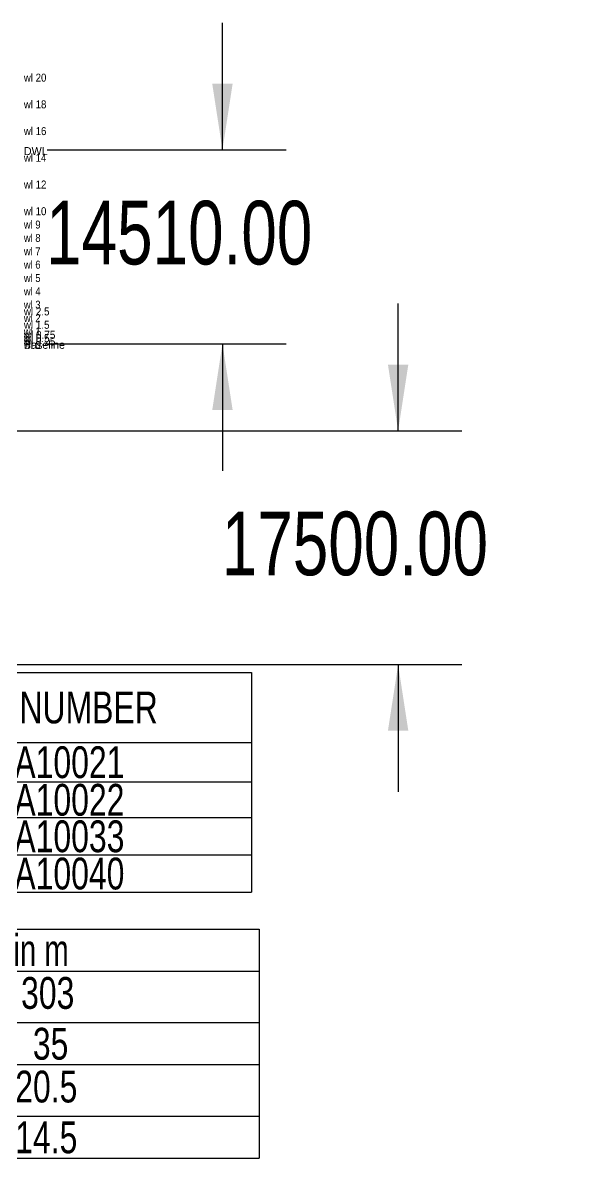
# Model space of a CAD drawing. Header units: millimetres. Extents: x -190954 to 154095, y 101 to 64253.
# Drawn here: x 264.9 to 292.9, y 100.5 to 157.2 of the extents above; entities that cross this region are included whole.
import ezdxf

# ---------------------------------------------------------------- set-up
doc = ezdxf.new("R2010")
doc.units = ezdxf.units.MM
doc.layers.add('GRID', color=179, linetype='Continuous')
doc.layers.add('WL20', color=179, linetype='Continuous')
doc.styles.add('SLDTEXTSTYLE0', font='TXT', dxfattribs={"width": 0.75})
doc.styles.add('SLDTEXTSTYLE1', font='TXT', dxfattribs={"width": 0.6875})
doc.styles.add('SLDTEXTSTYLE2', font='TXT', dxfattribs={"width": 0.875})
doc.styles.add('SLDTEXTSTYLE3', font='TXT', dxfattribs={"width": 0.928571})
doc.styles.add('SLDTEXTSTYLE4', font='TXT', dxfattribs={"width": 0.916667})
doc.styles.add('SLDTEXTSTYLE5', font='TXT', dxfattribs={"width": 0.9})
doc.styles.add('SLDTEXTSTYLE6', font='TXT')
doc.dimstyles.new('SLDDIMSTYLE1', dxfattribs={"dimtxt": 3.175, "dimasz": 3.302, "dimexe": 0, "dimexo": 0.0625, "dimgap": 0.79375, "dimtad": 0, "dimtih": 1, "dimtoh": 1, "dimlfac": 1500, "dimrnd": 1e-09, "dimzin": 4, "dimdsep": 46, "dimtxsty": 'SLDTEXTSTYLE0', "dimsah": 1, "dimcen": 0.09, "dimadec": 0, "dimazin": 1, "dimtfac": 1, "dimtmove": 0, "dimatfit": 0, "dimfxl": 0, "dimfrac": 2, "dimtolj": 1, "dimtzin": 12, "dimarcsym": 0})

# ---------------------------------------------------------------- blocks, each defined once
blk = doc.blocks.new('SW_TABLEANNOTATION_0')
at = {"layer": 'WL20', "color": 0}
for p, q in [((0, 0), (0, -3.495)), ((0, 0), (21.921, 0)), ((21.921, 0), (21.921, -3.495)), ((21.921, 0), (40.058, 0)), ((40.058, 0), (40.058, -3.495)), ((0, -3.495), (0, -5.463)), ((0, -3.495), (21.921, -3.495)), ((21.921, -3.495), (21.921, -5.463)), ((21.921, -3.495), (40.058, -3.495)), ((40.058, -3.495), (40.058, -5.463)), ((0, -5.463), (0, -7.247)), ((0, -5.463), (21.921, -5.463)), ((21.921, -5.463), (21.921, -7.247)), ((21.921, -5.463), (40.058, -5.463)), ((40.058, -5.463), (40.058, -7.247)), ((0, -7.247), (0, -9.106)), ((0, -7.247), (21.921, -7.247)), ((21.921, -7.247), (21.921, -9.106)), ((21.921, -7.247), (40.058, -7.247)), ((40.058, -7.247), (40.058, -9.106)), ((0, -9.106), (0, -10.965)), ((0, -9.106), (21.921, -9.106)), ((21.921, -9.106), (21.921, -10.965)), ((21.921, -9.106), (40.058, -9.106)), ((40.058, -9.106), (40.058, -10.965)), ((0, -10.965), (21.921, -10.965)), ((21.921, -10.965), (40.058, -10.965))]:
    blk.add_line(p, q, dxfattribs=at)
at = {"layer": 'WL20', "color": 0, "char_height": 1.5875, "attachment_point": 1, "style": 'SLDTEXTSTYLE0'}
for s, insert in [('NAME', (7.853, -0.959)), ('ROLL NUMBER', (23.89, -0.959)), ('K MANISH RAMANA', (0.971, -3.691)), ('23NA10021', (25.317, -3.691)), ('L MUKESH VARDHAN', (0.53, -5.567)), ('23NA10022', (25.317, -5.567)), ('23NA10033', (25.317, -7.388)), ('P THARUN KUMAR', (1.957, -7.388)), ('SANJAY KRISHNA S', (1.509, -9.247)), ('23NA10040', (25.317, -9.247))]:
    blk.add_mtext(s, dxfattribs=dict(at, insert=insert))
blk = doc.blocks.new('SW_TABLEANNOTATION_1')
at = {"layer": 'WL20', "color": 0}
for p, q in [((0, 0), (0, -2.091)), ((0, 0), (20.242, 0)), ((20.242, 0), (20.242, -2.091)), ((20.242, 0), (40.484, 0)), ((40.484, 0), (40.484, -2.091)), ((0, -2.091), (0, -4.667)), ((0, -2.091), (20.242, -2.091)), ((20.242, -2.091), (20.242, -4.667)), ((20.242, -2.091), (40.484, -2.091)), ((40.484, -2.091), (40.484, -4.667)), ((0, -4.667), (0, -6.764)), ((0, -4.667), (20.242, -4.667)), ((20.242, -4.667), (20.242, -6.764)), ((20.242, -4.667), (40.484, -4.667)), ((40.484, -4.667), (40.484, -6.764)), ((0, -6.764), (0, -9.34)), ((0, -6.764), (20.242, -6.764)), ((20.242, -6.764), (20.242, -9.34)), ((20.242, -6.764), (40.484, -6.764)), ((40.484, -6.764), (40.484, -9.34)), ((0, -9.34), (0, -11.437)), ((0, -9.34), (20.242, -9.34)), ((20.242, -9.34), (20.242, -11.437)), ((20.242, -9.34), (40.484, -9.34)), ((40.484, -9.34), (40.484, -11.437)), ((0, -11.437), (20.242, -11.437)), ((20.242, -11.437), (40.484, -11.437))]:
    blk.add_line(p, q, dxfattribs=at)
at = {"layer": 'WL20', "color": 0, "char_height": 1.5875, "attachment_point": 1}
for s, insert, style in [('DIMENSION', (4.299, -0.257), 'SLDTEXTSTYLE0'), ('in m', (28.221, -0.257), 'SLDTEXTSTYLE1'), ('Length', (6.583, -2.391), 'SLDTEXTSTYLE0'), ('303', (28.603, -2.391), 'SLDTEXTSTYLE0'), ('Breadth', (6.055, -4.927), 'SLDTEXTSTYLE0'), ('35', (29.19, -4.927), 'SLDTEXTSTYLE0'), ('Depth', (6.919, -7.064), 'SLDTEXTSTYLE0'), ('20.5', (28.311, -7.064), 'SLDTEXTSTYLE0'), ('Draft', (7.6, -9.6), 'SLDTEXTSTYLE0'), ('14.5', (28.311, -9.6), 'SLDTEXTSTYLE0')]:
    blk.add_mtext(s, dxfattribs=dict(at, insert=insert, style=style))
blk = doc.blocks.new('_D_1')
at = {"layer": 'WL20'}
for p, q in [((274.867, 150.832), (274.867, 157.182)), ((266.119, 150.832), (278.042, 150.832)), ((266.119, 141.159), (278.042, 141.159)), ((274.867, 141.159), (274.867, 134.809))]:
    blk.add_line(p, q, dxfattribs=at)
for points in [[(274.867, 150.832), (275.375, 154.134), (274.359, 154.134)], [(274.867, 141.159), (274.359, 137.857), (275.375, 137.857)]]:
    blk.add_solid(points, dxfattribs=at)
at = {"layer": 'WL20', "insert": (266.069, 148.293), "char_height": 3.175, "attachment_point": 1, "style": 'SLDTEXTSTYLE0'}
blk.add_mtext('14510.00', dxfattribs=at)
blk = doc.blocks.new('_D_3')
at = {"layer": 'WL20'}
for p, q in [((283.63, 136.813), (283.63, 143.163)), ((253.356, 136.813), (286.805, 136.813)), ((253.356, 125.147), (286.805, 125.147)), ((283.63, 125.147), (283.63, 118.797))]:
    blk.add_line(p, q, dxfattribs=at)
for points in [[(283.63, 136.813), (284.138, 140.115), (283.122, 140.115)], [(283.63, 125.147), (283.122, 121.845), (284.138, 121.845)]]:
    blk.add_solid(points, dxfattribs=at)
at = {"layer": 'WL20', "insert": (274.833, 132.78), "char_height": 3.175, "attachment_point": 1, "style": 'SLDTEXTSTYLE0'}
blk.add_mtext('17500.00', dxfattribs=at)

msp = doc.modelspace()

# ---------------------------------------------------------------- block references
at = {"layer": 'WL20'}
for name, p in [('SW_TABLEANNOTATION_0', (236.2510717, 124.7592207)), ('SW_TABLEANNOTATION_1', (236.2212598, 111.9443657))]:
    msp.add_blockref(name, p, dxfattribs=at)

# ---------------------------------------------------------------- texts
at = {"layer": 'GRID', "color": 255, "char_height": 0.39939133, "attachment_point": 1}
for s, insert, style in [('wl 20', (264.9628613, 154.6398071), 'SLDTEXTSTYLE5'), ('wl 18', (264.9628613, 153.3064737), 'SLDTEXTSTYLE5'), ('wl 16', (264.9628613, 151.9731404), 'SLDTEXTSTYLE5'), ('wl 14', (264.9628613, 150.6398071), 'SLDTEXTSTYLE5'), ('wl 12', (264.9628613, 149.3064737), 'SLDTEXTSTYLE5'), ('wl 10', (264.9628613, 147.9731404), 'SLDTEXTSTYLE5'), ('wl 9', (264.9628613, 147.3064737), 'SLDTEXTSTYLE2'), ('wl 8', (264.9628613, 146.6398071), 'SLDTEXTSTYLE2'), ('wl 7', (264.9628613, 145.9731404), 'SLDTEXTSTYLE2'), ('wl 6', (264.9628613, 145.3064737), 'SLDTEXTSTYLE2'), ('wl 5', (264.9628613, 144.6398071), 'SLDTEXTSTYLE2'), ('wl 4', (264.9628613, 143.9731404), 'SLDTEXTSTYLE2'), ('wl 2.5', (264.9628613, 142.9731404), 'SLDTEXTSTYLE4'), ('wl 3', (264.9628613, 143.3064737), 'SLDTEXTSTYLE2'), ('wl 1.5', (264.9628613, 142.3064737), 'SLDTEXTSTYLE4'), ('wl 2', (264.9628613, 142.6398071), 'SLDTEXTSTYLE2'), ('wl 0.75', (264.9628613, 141.8064737), 'SLDTEXTSTYLE3'), ('wl 1', (264.9628613, 141.9731404), 'SLDTEXTSTYLE2'), ('wl 0.25', (264.9628613, 141.4731404), 'SLDTEXTSTYLE3'), ('wl 0.5', (264.9628613, 141.6398071), 'SLDTEXTSTYLE4'), ('wl 0', (264.9628613, 141.2998064), 'SLDTEXTSTYLE2'), ('Baseline', (264.9628613, 141.3064737), 'SLDTEXTSTYLE6')]:
    msp.add_mtext(s, dxfattribs=dict(at, insert=insert, style=style))
at = {"layer": 'GRID', "color": 2, "insert": (264.9628613, 150.9731404), "char_height": 0.39939133, "attachment_point": 1, "style": 'SLDTEXTSTYLE6'}
msp.add_mtext('DWL', dxfattribs=at)

# ---------------------------------------------------------------- dimensions: what is measured, and where the dimension line sits
at = {"layer": 'WL20'}
for base, p1, p2, picture, middle in [((274.8666216, 141.1586), (264.84871, 150.8319333), (264.84871, 141.1586), '_D_1', (274.8666216, 146.7206759)), ((283.6299198, 125.1466667), (252.0861307, 136.8133333), (252.0861307, 125.1466667), '_D_3', (283.6299198, 131.2071873))]:
    dim = msp.add_linear_dim(base=base, p1=p1, p2=p2, angle=90, dimstyle='SLDDIMSTYLE1', dxfattribs=at)
    dim.commit()
    dim.dimension.update_dxf_attribs({"geometry": picture, "text_midpoint": middle, "dimtype": 160})

doc.saveas('drawing.dxf')
